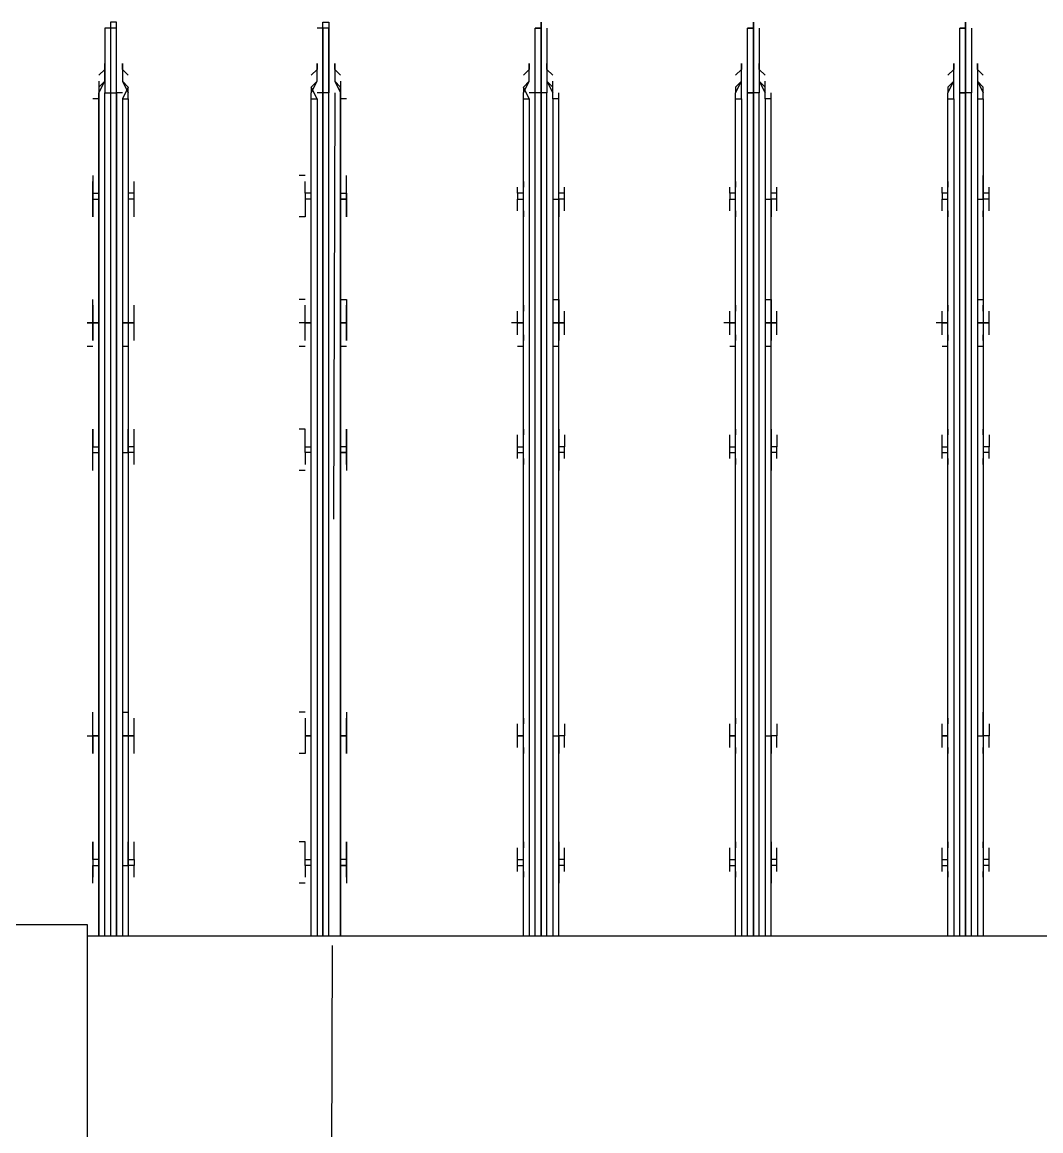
# Model space of a CAD drawing. Header units: metres. Extents: x 529718 to 530598, y 2673304 to 2673482.
# Drawn here: x 530182.2559 to 530182.4948, y 2673372.1036 to 2673372.3636 of the extents above; entities that cross this region are included whole.
import ezdxf

# ---------------------------------------------------------------- set-up
doc = ezdxf.new("R2010")
doc.units = ezdxf.units.M
doc.linetypes.add('PDF_IMPORT', pattern=[1, 0.8, -0.2])
doc.layers.add('IDT', color=7, linetype='Continuous')

# ---------------------------------------------------------------- blocks, each defined once
blk = doc.blocks.new('IDT')
at = {"layer": 'IDT', "color": 0, "linetype": 'PDF_IMPORT', "lineweight": 25, "ltscale": 0.12}
blk.add_line((17.15812, 14.31597), (17.15951, 14.80284), dxfattribs=at)
at = {"layer": 'IDT', "color": 0, "lineweight": 25}
for p, q in [((17.21622, 14.51099), (17.21622, 14.60781)), ((16.63529, 14.51376), (17.21622, 14.51376)), ((17.00598, 14.31735), (17.00598, 14.51376)), ((17.00736, 14.31735), (17.00736, 14.51376)), ((17.00874, 14.51376), (17.00874, 14.31597)), ((17.01013, 14.31597), (17.01013, 14.51376)), ((17.01013, 14.51376), (17.01013, 14.31597)), ((17.01151, 14.51376), (17.01151, 14.31597)), ((17.01289, 14.31735), (17.01289, 14.51376)), ((17.01428, 14.51376), (17.01428, 14.31735)), ((17.05577, 14.51376), (17.05577, 14.31735)), ((17.05715, 14.31735), (17.05715, 14.51376)), ((17.05854, 14.51376), (17.05854, 14.31597)), ((17.05992, 14.31597), (17.05992, 14.51376)), ((17.05992, 14.51376), (17.05992, 14.31597)), ((17.0613, 14.51376), (17.0613, 14.31597)), ((17.06269, 14.31735), (17.06269, 14.51376)), ((17.06407, 14.51376), (17.06407, 14.31735)), ((17.10556, 14.51376), (17.10556, 14.31735)), ((17.10695, 14.31735), (17.10695, 14.51376)), ((17.10833, 14.51376), (17.10833, 14.31597)), ((17.10971, 14.51376), (17.10971, 14.31597)), ((17.10971, 14.31597), (17.10971, 14.51376)), ((17.1111, 14.51376), (17.1111, 14.31597)), ((17.11248, 14.31735), (17.11248, 14.51376)), ((17.11386, 14.51376), (17.11386, 14.31735)), ((17.15674, 14.31735), (17.15674, 14.51376)), ((17.15674, 14.51376), (17.15674, 14.31735)), ((17.15951, 14.51376), (17.15951, 14.31597)), ((17.16089, 14.31597), (17.16089, 14.51376)), ((17.16089, 14.51376), (17.16089, 14.31597)), ((17.16227, 14.31735), (17.16227, 14.51376)), ((17.16366, 14.51376), (17.16366, 14.31735)), ((17.20653, 14.31735), (17.20653, 14.51376)), ((17.20792, 14.31735), (17.20792, 14.51376)), ((17.2093, 14.31597), (17.2093, 14.51376)), ((17.2093, 14.51376), (17.2093, 14.31597)), ((17.21068, 14.31597), (17.21068, 14.51376)), ((17.21207, 14.51376), (17.21207, 14.31597)), ((17.21345, 14.31735), (17.21345, 14.51376)), ((17.21345, 14.51376), (17.21345, 14.31735)), ((17.3158, 14.51099), (17.21622, 14.51099)), ((17.00598, 14.49716), (17.00598, 14.50131)), ((17.00598, 14.49993), (17.00598, 14.49855)), ((17.01428, 14.50131), (17.01428, 14.49716)), ((17.01428, 14.49855), (17.01428, 14.49993)), ((17.05577, 14.49716), (17.05577, 14.50131)), ((17.05577, 14.49993), (17.05577, 14.49855)), ((17.06407, 14.50131), (17.06407, 14.49716)), ((17.06407, 14.49855), (17.06407, 14.49993)), ((17.10556, 14.49716), (17.10556, 14.50131)), ((17.10556, 14.49993), (17.10556, 14.49855)), ((17.11386, 14.50131), (17.11386, 14.49716)), ((17.11386, 14.49855), (17.11386, 14.49993)), ((17.15536, 14.49716), (17.15536, 14.50131)), ((17.15536, 14.49993), (17.15536, 14.49855)), ((17.16366, 14.50131), (17.16366, 14.49716)), ((17.16504, 14.50131), (17.16642, 14.50131)), ((17.16504, 14.49855), (17.16504, 14.49993)), ((17.20515, 14.49993), (17.20515, 14.49855)), ((17.20653, 14.49716), (17.20653, 14.50131)), ((17.21483, 14.50131), (17.21483, 14.49716)), ((17.21483, 14.49855), (17.21483, 14.49993)), ((17.00459, 14.49855), (17.00459, 14.49716)), ((17.00459, 14.49716), (17.00598, 14.49716)), ((17.00459, 14.49716), (17.00459, 14.49578)), ((17.00598, 14.49578), (17.00598, 14.49716)), ((17.01428, 14.49716), (17.01428, 14.49163)), ((17.01566, 14.49716), (17.01428, 14.49716)), ((17.01566, 14.49855), (17.01566, 14.49716)), ((17.01566, 14.49716), (17.01566, 14.49578)), ((17.05439, 14.49855), (17.05439, 14.49716)), ((17.05439, 14.49716), (17.05577, 14.49716)), ((17.05439, 14.49716), (17.05439, 14.49578)), ((17.05577, 14.49578), (17.05577, 14.49716)), ((17.06407, 14.49716), (17.06407, 14.49163)), ((17.06545, 14.49716), (17.06407, 14.49716)), ((17.06545, 14.49855), (17.06545, 14.49716)), ((17.06545, 14.49716), (17.06545, 14.49578)), ((17.10418, 14.49855), (17.10418, 14.49716)), ((17.10418, 14.49716), (17.10556, 14.49716)), ((17.10418, 14.49716), (17.10418, 14.49578)), ((17.10556, 14.49578), (17.10556, 14.49716)), ((17.11386, 14.49716), (17.11386, 14.49163)), ((17.11525, 14.49716), (17.11386, 14.49716)), ((17.11525, 14.49855), (17.11525, 14.49716)), ((17.11525, 14.49716), (17.11525, 14.49578)), ((17.15536, 14.49855), (17.15536, 14.49716)), ((17.15536, 14.49578), (17.15536, 14.49716)), ((17.15536, 14.49716), (17.15674, 14.49716)), ((17.15674, 14.49716), (17.15536, 14.49716)), ((17.15536, 14.49716), (17.15536, 14.49578)), ((17.16366, 14.49716), (17.16366, 14.49163)), ((17.16366, 14.49716), (17.16504, 14.49716)), ((17.16504, 14.49716), (17.16504, 14.49855)), ((17.16504, 14.49716), (17.16504, 14.49578)), ((17.20515, 14.49855), (17.20515, 14.49716)), ((17.20515, 14.49578), (17.20515, 14.49716)), ((17.20515, 14.49716), (17.20653, 14.49716)), ((17.20792, 14.49716), (17.20653, 14.49716)), ((17.20653, 14.49716), (17.20653, 14.49578)), ((17.21483, 14.49716), (17.21345, 14.49716)), ((17.21483, 14.49716), (17.21483, 14.49855)), ((17.21483, 14.49301), (17.21483, 14.49716)), ((17.21483, 14.49578), (17.21483, 14.49716)), ((17.00459, 14.49578), (17.00598, 14.49578)), ((17.00459, 14.49578), (17.00459, 14.49301)), ((17.00598, 14.49163), (17.00598, 14.49578)), ((17.01566, 14.49578), (17.01428, 14.49578)), ((17.01566, 14.49578), (17.01566, 14.49301)), ((17.05439, 14.49578), (17.05577, 14.49578)), ((17.05439, 14.49578), (17.05439, 14.49301)), ((17.05577, 14.49163), (17.05577, 14.49578)), ((17.06545, 14.49578), (17.06407, 14.49578)), ((17.06545, 14.49578), (17.06545, 14.49301)), ((17.10418, 14.49578), (17.10556, 14.49578)), ((17.10418, 14.49578), (17.10418, 14.49301)), ((17.10556, 14.49163), (17.10556, 14.49578)), ((17.11525, 14.49578), (17.11386, 14.49578)), ((17.11525, 14.49578), (17.11525, 14.49301)), ((17.15536, 14.49578), (17.15536, 14.49163)), ((17.15536, 14.49301), (17.15536, 14.49578)), ((17.15536, 14.49578), (17.15674, 14.49578)), ((17.16504, 14.49578), (17.16366, 14.49578)), ((17.16504, 14.49578), (17.16504, 14.49301)), ((17.20653, 14.49578), (17.20515, 14.49578)), ((17.20515, 14.49578), (17.20515, 14.49301)), ((17.20653, 14.49578), (17.20653, 14.49163)), ((17.21345, 14.49578), (17.21483, 14.49578)), ((17.21483, 14.49578), (17.21483, 14.49163)), ((17.00598, 14.49301), (17.00598, 14.49163)), ((17.01428, 14.49163), (17.01428, 14.49301)), ((17.05577, 14.49301), (17.05577, 14.49163)), ((17.06407, 14.49163), (17.06407, 14.49301)), ((17.10556, 14.49301), (17.10556, 14.49163)), ((17.11386, 14.49163), (17.11386, 14.49301)), ((17.15536, 14.49163), (17.15536, 14.49301)), ((17.16504, 14.49301), (17.16504, 14.49163)), ((17.16504, 14.49163), (17.16642, 14.49163)), ((17.20515, 14.49301), (17.20515, 14.49163)), ((17.21483, 14.49163), (17.21483, 14.49301)), ((17.00598, 14.46673), (17.00598, 14.47088)), ((17.00598, 14.47088), (17.00598, 14.4695)), ((17.01428, 14.4695), (17.01428, 14.47088)), ((17.01428, 14.47088), (17.01428, 14.46673)), ((17.05577, 14.46673), (17.05577, 14.47088)), ((17.05577, 14.47088), (17.05577, 14.4695)), ((17.06407, 14.4695), (17.06407, 14.47088)), ((17.06407, 14.47088), (17.06407, 14.46673)), ((17.10556, 14.46673), (17.10556, 14.47088)), ((17.10556, 14.47088), (17.10556, 14.4695)), ((17.11386, 14.4695), (17.11386, 14.47088)), ((17.11386, 14.47088), (17.11386, 14.46673)), ((17.15536, 14.4695), (17.15536, 14.47088)), ((17.15536, 14.47088), (17.15536, 14.46673)), ((17.16366, 14.47088), (17.16366, 14.46673)), ((17.16504, 14.4695), (17.16504, 14.47088)), ((17.16504, 14.47088), (17.16642, 14.47088)), ((17.20515, 14.47088), (17.20515, 14.4695)), ((17.20653, 14.46673), (17.20653, 14.47088)), ((17.21483, 14.4695), (17.21483, 14.47088)), ((17.21483, 14.47088), (17.21483, 14.46673)), ((17.00459, 14.4695), (17.00459, 14.46673)), ((17.01566, 14.4695), (17.01566, 14.46673)), ((17.05439, 14.4695), (17.05439, 14.46673)), ((17.06545, 14.4695), (17.06545, 14.46673)), ((17.10418, 14.4695), (17.10418, 14.46673)), ((17.11525, 14.4695), (17.11525, 14.46673)), ((17.15536, 14.46673), (17.15536, 14.4695)), ((17.16504, 14.46673), (17.16504, 14.4695)), ((17.20515, 14.4695), (17.20515, 14.46673)), ((17.21483, 14.46673), (17.21483, 14.4695)), ((17.00459, 14.46673), (17.00598, 14.46673)), ((17.00459, 14.46397), (17.00459, 14.46673)), ((17.00459, 14.46673), (17.00598, 14.46673)), ((17.00736, 14.46673), (17.00598, 14.46673)), ((17.00598, 14.46673), (17.00598, 14.4612)), ((17.01428, 14.46673), (17.01428, 14.4612)), ((17.01566, 14.46673), (17.01428, 14.46673)), ((17.01428, 14.46673), (17.01566, 14.46673)), ((17.01566, 14.46673), (17.01566, 14.46397)), ((17.05439, 14.46673), (17.05577, 14.46673)), ((17.05439, 14.46397), (17.05439, 14.46673)), ((17.05439, 14.46673), (17.05577, 14.46673)), ((17.05715, 14.46673), (17.05577, 14.46673)), ((17.05577, 14.46673), (17.05577, 14.4612)), ((17.06407, 14.46673), (17.06407, 14.4612)), ((17.06545, 14.46673), (17.06407, 14.46673)), ((17.06407, 14.46673), (17.06545, 14.46673)), ((17.06545, 14.46673), (17.06545, 14.46397)), ((17.10418, 14.46673), (17.10556, 14.46673)), ((17.10418, 14.46397), (17.10418, 14.46673)), ((17.10418, 14.46673), (17.10556, 14.46673)), ((17.10695, 14.46673), (17.10556, 14.46673)), ((17.10556, 14.46673), (17.10556, 14.4612)), ((17.11386, 14.46673), (17.11386, 14.4612)), ((17.11525, 14.46673), (17.11386, 14.46673)), ((17.11386, 14.46673), (17.11525, 14.46673)), ((17.11525, 14.46673), (17.11525, 14.46397)), ((17.15536, 14.4612), (17.15536, 14.46673)), ((17.15536, 14.46673), (17.15674, 14.46673)), ((17.15674, 14.46673), (17.15536, 14.46673)), ((17.15536, 14.46673), (17.15674, 14.46673)), ((17.15674, 14.46673), (17.15536, 14.46673)), ((17.15536, 14.46673), (17.15536, 14.46397)), ((17.16504, 14.46673), (17.16366, 14.46673)), ((17.16366, 14.46673), (17.16504, 14.46673)), ((17.16366, 14.46673), (17.16366, 14.4612)), ((17.16504, 14.46397), (17.16504, 14.46673)), ((17.20515, 14.46673), (17.20515, 14.46397)), ((17.20653, 14.46673), (17.20515, 14.46673)), ((17.20515, 14.46673), (17.20653, 14.46673)), ((17.20653, 14.4612), (17.20653, 14.46673)), ((17.20792, 14.46673), (17.20653, 14.46673)), ((17.20653, 14.46673), (17.20792, 14.46673)), ((17.21483, 14.46673), (17.21345, 14.46673)), ((17.21345, 14.46673), (17.21483, 14.46673)), ((17.21622, 14.46673), (17.21483, 14.46673)), ((17.21483, 14.46673), (17.21483, 14.4612)), ((17.21483, 14.46673), (17.21483, 14.46397)), ((17.00598, 14.46397), (17.00598, 14.46258)), ((17.01428, 14.46258), (17.01428, 14.46397)), ((17.05577, 14.46397), (17.05577, 14.46258)), ((17.06407, 14.46258), (17.06407, 14.46397)), ((17.10556, 14.46397), (17.10556, 14.46258)), ((17.11386, 14.46258), (17.11386, 14.46397)), ((17.15536, 14.46397), (17.15536, 14.46258)), ((17.16504, 14.46258), (17.16504, 14.46397)), ((17.20515, 14.46397), (17.20515, 14.46258)), ((17.21483, 14.46397), (17.21483, 14.46258)), ((17.16504, 14.4612), (17.16642, 14.4612)), ((17.20792, 14.4612), (17.20653, 14.4612)), ((17.00598, 14.40034), (17.00598, 14.40449)), ((17.01428, 14.40449), (17.01428, 14.40034)), ((17.05577, 14.40034), (17.05577, 14.40449)), ((17.06407, 14.40449), (17.06407, 14.40034)), ((17.10556, 14.40034), (17.10556, 14.40449)), ((17.11386, 14.40449), (17.11386, 14.40034)), ((17.15536, 14.40034), (17.15536, 14.40449)), ((17.16366, 14.40449), (17.16366, 14.40034)), ((17.16504, 14.40449), (17.16642, 14.40449)), ((17.20653, 14.40034), (17.20653, 14.40449)), ((17.21483, 14.40449), (17.21483, 14.40034)), ((17.00459, 14.40172), (17.00459, 14.40034)), ((17.00598, 14.40311), (17.00598, 14.40172)), ((17.01428, 14.40172), (17.01428, 14.40311)), ((17.01566, 14.40172), (17.01566, 14.40034)), ((17.05439, 14.40172), (17.05439, 14.40034)), ((17.05577, 14.40311), (17.05577, 14.40172)), ((17.06407, 14.40172), (17.06407, 14.40311)), ((17.06545, 14.40172), (17.06545, 14.40034)), ((17.10418, 14.40172), (17.10418, 14.40034)), ((17.10556, 14.40311), (17.10556, 14.40172)), ((17.11386, 14.40172), (17.11386, 14.40311)), ((17.11525, 14.40172), (17.11525, 14.40034)), ((17.15536, 14.40311), (17.15536, 14.40172)), ((17.15536, 14.40172), (17.15536, 14.40034)), ((17.16504, 14.40172), (17.16504, 14.40311)), ((17.16504, 14.40034), (17.16504, 14.40172)), ((17.20515, 14.40311), (17.20515, 14.40172)), ((17.20515, 14.40172), (17.20515, 14.40034)), ((17.21483, 14.40311), (17.21483, 14.40172)), ((17.21483, 14.40172), (17.21483, 14.39896)), ((17.00459, 14.40034), (17.00598, 14.40034)), ((17.00459, 14.40034), (17.00459, 14.39896)), ((17.00459, 14.39619), (17.00459, 14.39896)), ((17.00459, 14.39896), (17.00598, 14.39896)), ((17.00598, 14.39896), (17.00598, 14.40034)), ((17.00598, 14.39481), (17.00598, 14.39896)), ((17.01428, 14.40034), (17.01428, 14.39896)), ((17.01566, 14.40034), (17.01428, 14.40034)), ((17.01428, 14.39896), (17.01428, 14.39481)), ((17.01566, 14.39896), (17.01428, 14.39896)), ((17.01566, 14.40034), (17.01566, 14.39896)), ((17.01566, 14.39896), (17.01566, 14.39619)), ((17.05439, 14.40034), (17.05577, 14.40034)), ((17.05439, 14.40034), (17.05439, 14.39896)), ((17.05439, 14.39619), (17.05439, 14.39896)), ((17.05439, 14.39896), (17.05577, 14.39896)), ((17.05577, 14.39896), (17.05577, 14.40034)), ((17.05577, 14.39481), (17.05577, 14.39896)), ((17.06407, 14.40034), (17.06407, 14.39896)), ((17.06545, 14.40034), (17.06407, 14.40034)), ((17.06407, 14.39896), (17.06407, 14.39481)), ((17.06545, 14.39896), (17.06407, 14.39896)), ((17.06545, 14.40034), (17.06545, 14.39896)), ((17.06545, 14.39896), (17.06545, 14.39619)), ((17.10418, 14.40034), (17.10556, 14.40034)), ((17.10418, 14.40034), (17.10418, 14.39896)), ((17.10418, 14.39619), (17.10418, 14.39896)), ((17.10418, 14.39896), (17.10556, 14.39896)), ((17.10556, 14.39896), (17.10556, 14.40034)), ((17.10556, 14.39481), (17.10556, 14.39896)), ((17.11386, 14.40034), (17.11386, 14.39896)), ((17.11525, 14.40034), (17.11386, 14.40034)), ((17.11386, 14.39896), (17.11386, 14.39481)), ((17.11525, 14.39896), (17.11386, 14.39896)), ((17.11525, 14.40034), (17.11525, 14.39896)), ((17.11525, 14.39896), (17.11525, 14.39619)), ((17.15536, 14.39896), (17.15536, 14.40034)), ((17.15536, 14.40034), (17.15674, 14.40034)), ((17.15674, 14.40034), (17.15536, 14.40034)), ((17.15536, 14.40034), (17.15536, 14.39896)), ((17.15536, 14.39896), (17.15674, 14.39896)), ((17.15536, 14.39896), (17.15536, 14.39481)), ((17.15536, 14.39619), (17.15536, 14.39896)), ((17.16366, 14.40034), (17.16366, 14.39896)), ((17.16366, 14.40034), (17.16504, 14.40034)), ((17.16366, 14.39896), (17.16366, 14.39481)), ((17.16504, 14.39896), (17.16366, 14.39896)), ((17.16504, 14.40034), (17.16504, 14.39896)), ((17.16504, 14.39896), (17.16504, 14.39619)), ((17.20515, 14.40034), (17.20653, 14.40034)), ((17.20515, 14.40034), (17.20515, 14.39896)), ((17.20515, 14.39896), (17.20653, 14.39896)), ((17.20515, 14.39896), (17.20515, 14.39619)), ((17.20792, 14.40034), (17.20653, 14.40034)), ((17.20653, 14.40034), (17.20653, 14.39481)), ((17.21483, 14.40034), (17.21345, 14.40034)), ((17.21483, 14.39896), (17.21345, 14.39896)), ((17.21483, 14.40034), (17.21483, 14.39896)), ((17.21483, 14.39896), (17.21483, 14.39481)), ((17.21483, 14.39619), (17.21483, 14.39896)), ((17.00598, 14.39619), (17.00598, 14.39481)), ((17.01428, 14.39481), (17.01428, 14.39619)), ((17.05577, 14.39619), (17.05577, 14.39481)), ((17.06407, 14.39481), (17.06407, 14.39619)), ((17.10556, 14.39619), (17.10556, 14.39481)), ((17.11386, 14.39481), (17.11386, 14.39619)), ((17.15536, 14.39481), (17.15536, 14.39619)), ((17.16504, 14.39619), (17.16504, 14.39481)), ((17.20515, 14.39619), (17.20515, 14.39481)), ((17.21483, 14.39481), (17.21483, 14.39619)), ((17.16504, 14.39481), (17.16642, 14.39481)), ((17.00598, 14.37544), (17.00736, 14.37544)), ((17.01428, 14.37544), (17.01566, 14.37544)), ((17.05577, 14.37544), (17.05715, 14.37544)), ((17.06407, 14.37544), (17.06545, 14.37544)), ((17.10556, 14.37544), (17.10695, 14.37544)), ((17.11386, 14.37544), (17.11525, 14.37544)), ((17.15536, 14.37544), (17.15674, 14.37544)), ((17.16504, 14.37544), (17.16642, 14.37544)), ((17.20653, 14.37544), (17.20792, 14.37544)), ((17.21483, 14.37544), (17.21622, 14.37544)), ((17.00459, 14.37268), (17.00459, 14.36991)), ((17.00598, 14.36991), (17.00598, 14.37406)), ((17.00598, 14.37406), (17.00598, 14.37268)), ((17.01428, 14.37268), (17.01428, 14.37406)), ((17.01428, 14.37406), (17.01428, 14.36991)), ((17.01566, 14.37268), (17.01566, 14.36991)), ((17.05439, 14.37268), (17.05439, 14.36991)), ((17.05577, 14.36991), (17.05577, 14.37406)), ((17.05577, 14.37406), (17.05577, 14.37268)), ((17.06407, 14.37268), (17.06407, 14.37406)), ((17.06407, 14.37406), (17.06407, 14.36991)), ((17.06545, 14.37268), (17.06545, 14.36991)), ((17.10418, 14.37268), (17.10418, 14.36991)), ((17.10556, 14.36991), (17.10556, 14.37406)), ((17.10556, 14.37406), (17.10556, 14.37268)), ((17.11386, 14.37268), (17.11386, 14.37406)), ((17.11386, 14.37406), (17.11386, 14.36991)), ((17.11525, 14.37268), (17.11525, 14.36991)), ((17.15536, 14.36991), (17.15536, 14.37406)), ((17.15536, 14.37406), (17.15536, 14.37268)), ((17.15536, 14.37268), (17.15536, 14.36991)), ((17.16366, 14.37406), (17.16366, 14.36991)), ((17.16504, 14.37406), (17.16504, 14.37268)), ((17.16504, 14.37268), (17.16504, 14.36991)), ((17.20515, 14.37406), (17.20515, 14.37268)), ((17.20515, 14.37268), (17.20515, 14.36991)), ((17.20653, 14.36991), (17.20653, 14.37406)), ((17.21483, 14.37268), (17.21483, 14.37406)), ((17.21483, 14.37406), (17.21483, 14.36991)), ((17.21483, 14.36991), (17.21483, 14.37268)), ((17.00459, 14.36991), (17.00598, 14.36991)), ((17.00598, 14.36991), (17.00459, 14.36991)), ((17.00459, 14.36991), (17.00459, 14.36715)), ((17.00598, 14.36438), (17.00598, 14.36991)), ((17.00736, 14.36991), (17.00598, 14.36991)), ((17.00598, 14.36991), (17.00736, 14.36991)), ((17.01428, 14.36991), (17.01428, 14.36438)), ((17.01566, 14.36991), (17.01428, 14.36991)), ((17.01428, 14.36991), (17.01566, 14.36991)), ((17.01428, 14.36991), (17.01566, 14.36991)), ((17.01566, 14.36991), (17.01566, 14.36715)), ((17.01566, 14.36991), (17.01704, 14.36991)), ((17.05439, 14.36991), (17.05577, 14.36991)), ((17.05577, 14.36991), (17.05439, 14.36991)), ((17.05439, 14.36991), (17.05439, 14.36715)), ((17.05577, 14.36438), (17.05577, 14.36991)), ((17.05715, 14.36991), (17.05577, 14.36991)), ((17.05577, 14.36991), (17.05715, 14.36991)), ((17.06407, 14.36991), (17.06407, 14.36438)), ((17.06545, 14.36991), (17.06407, 14.36991)), ((17.06407, 14.36991), (17.06545, 14.36991)), ((17.06407, 14.36991), (17.06545, 14.36991)), ((17.06545, 14.36991), (17.06545, 14.36715)), ((17.06545, 14.36991), (17.06684, 14.36991)), ((17.10418, 14.36991), (17.10556, 14.36991)), ((17.10556, 14.36991), (17.10418, 14.36991)), ((17.10418, 14.36991), (17.10418, 14.36715)), ((17.10556, 14.36438), (17.10556, 14.36991)), ((17.10695, 14.36991), (17.10556, 14.36991)), ((17.10556, 14.36991), (17.10695, 14.36991)), ((17.11386, 14.36991), (17.11386, 14.36438)), ((17.11525, 14.36991), (17.11386, 14.36991)), ((17.11386, 14.36991), (17.11525, 14.36991)), ((17.11386, 14.36991), (17.11525, 14.36991)), ((17.11525, 14.36991), (17.11525, 14.36715)), ((17.11525, 14.36991), (17.11663, 14.36991)), ((17.15536, 14.36438), (17.15536, 14.36991)), ((17.15536, 14.36991), (17.15674, 14.36991)), ((17.15674, 14.36991), (17.15536, 14.36991)), ((17.15536, 14.36991), (17.15674, 14.36991)), ((17.15674, 14.36991), (17.15536, 14.36991)), ((17.15536, 14.36991), (17.15674, 14.36991)), ((17.15536, 14.36991), (17.15536, 14.36715)), ((17.16366, 14.36991), (17.16366, 14.36438)), ((17.16504, 14.36991), (17.16366, 14.36991)), ((17.16366, 14.36991), (17.16504, 14.36991)), ((17.16366, 14.36991), (17.16504, 14.36991)), ((17.16504, 14.36991), (17.16504, 14.36715)), ((17.16504, 14.36991), (17.16642, 14.36991)), ((17.20515, 14.36991), (17.20653, 14.36991)), ((17.20653, 14.36991), (17.20515, 14.36991)), ((17.20653, 14.36991), (17.20515, 14.36991)), ((17.20515, 14.36991), (17.20515, 14.36715)), ((17.20653, 14.36438), (17.20653, 14.36991)), ((17.20653, 14.36991), (17.20792, 14.36991)), ((17.20792, 14.36991), (17.20653, 14.36991)), ((17.21483, 14.36991), (17.21345, 14.36991)), ((17.21345, 14.36991), (17.21483, 14.36991)), ((17.21483, 14.36715), (17.21483, 14.36991)), ((17.21483, 14.36991), (17.21483, 14.36438)), ((17.21622, 14.36991), (17.21483, 14.36991)), ((17.21483, 14.36991), (17.21622, 14.36991)), ((17.00598, 14.36715), (17.00598, 14.36576)), ((17.01428, 14.36576), (17.01428, 14.36715)), ((17.05577, 14.36715), (17.05577, 14.36576)), ((17.06407, 14.36576), (17.06407, 14.36715)), ((17.10556, 14.36715), (17.10556, 14.36576)), ((17.11386, 14.36576), (17.11386, 14.36715)), ((17.15536, 14.36715), (17.15536, 14.36576)), ((17.16504, 14.36715), (17.16504, 14.36576)), ((17.20515, 14.36715), (17.20515, 14.36576)), ((17.21483, 14.36576), (17.21483, 14.36715)), ((17.00736, 14.36438), (17.00598, 14.36438)), ((17.05715, 14.36438), (17.05577, 14.36438)), ((17.10695, 14.36438), (17.10556, 14.36438)), ((17.15674, 14.36438), (17.15536, 14.36438)), ((17.16504, 14.36438), (17.16642, 14.36438)), ((17.00459, 14.34363), (17.00459, 14.34087)), ((17.00598, 14.34087), (17.00598, 14.34502)), ((17.00598, 14.34502), (17.00598, 14.34363)), ((17.01428, 14.34363), (17.01428, 14.34502)), ((17.01428, 14.34502), (17.01428, 14.34087)), ((17.01566, 14.34363), (17.01566, 14.34087)), ((17.05439, 14.34363), (17.05439, 14.34087)), ((17.05577, 14.34087), (17.05577, 14.34502)), ((17.05577, 14.34502), (17.05577, 14.34363)), ((17.06407, 14.34363), (17.06407, 14.34502)), ((17.06407, 14.34502), (17.06407, 14.34087)), ((17.06545, 14.34363), (17.06545, 14.34087)), ((17.10418, 14.34363), (17.10418, 14.34087)), ((17.10556, 14.34087), (17.10556, 14.34502)), ((17.10556, 14.34502), (17.10556, 14.34363)), ((17.11386, 14.34363), (17.11386, 14.34502)), ((17.11386, 14.34502), (17.11386, 14.34087)), ((17.11525, 14.34363), (17.11525, 14.34087)), ((17.15536, 14.34363), (17.15536, 14.34502)), ((17.15536, 14.34502), (17.15536, 14.34087)), ((17.15536, 14.34087), (17.15536, 14.34363)), ((17.16366, 14.34502), (17.16366, 14.34087)), ((17.16504, 14.34363), (17.16504, 14.34502)), ((17.16504, 14.34502), (17.16642, 14.34502)), ((17.16504, 14.34087), (17.16504, 14.34363)), ((17.20515, 14.34502), (17.20515, 14.34363)), ((17.20515, 14.34363), (17.20515, 14.34087)), ((17.20653, 14.34087), (17.20653, 14.34502)), ((17.21483, 14.34363), (17.21483, 14.34502)), ((17.21483, 14.34502), (17.21483, 14.34087)), ((17.21483, 14.33948), (17.21483, 14.34363)), ((17.00459, 14.34087), (17.00598, 14.34087)), ((17.00459, 14.34087), (17.00459, 14.33948)), ((17.00736, 14.34087), (17.00598, 14.34087)), ((17.00598, 14.34087), (17.00598, 14.33948)), ((17.01428, 14.34087), (17.01428, 14.33533)), ((17.01566, 14.34087), (17.01428, 14.34087)), ((17.01566, 14.33948), (17.01566, 14.34087)), ((17.05439, 14.34087), (17.05577, 14.34087)), ((17.05439, 14.34087), (17.05439, 14.33948)), ((17.05715, 14.34087), (17.05577, 14.34087)), ((17.05577, 14.34087), (17.05577, 14.33948)), ((17.06407, 14.34087), (17.06407, 14.33533)), ((17.06545, 14.34087), (17.06407, 14.34087)), ((17.06545, 14.33948), (17.06545, 14.34087)), ((17.10418, 14.34087), (17.10556, 14.34087)), ((17.10418, 14.34087), (17.10418, 14.33948)), ((17.10695, 14.34087), (17.10556, 14.34087)), ((17.10556, 14.34087), (17.10556, 14.33948)), ((17.11386, 14.34087), (17.11386, 14.33533)), ((17.11525, 14.34087), (17.11386, 14.34087)), ((17.11525, 14.33948), (17.11525, 14.34087)), ((17.15536, 14.33948), (17.15536, 14.34087)), ((17.15536, 14.34087), (17.15674, 14.34087)), ((17.15674, 14.34087), (17.15536, 14.34087)), ((17.15536, 14.34087), (17.15536, 14.33948)), ((17.16366, 14.34087), (17.16504, 14.34087)), ((17.16366, 14.34087), (17.16366, 14.33533)), ((17.16504, 14.33948), (17.16504, 14.34087)), ((17.20515, 14.34087), (17.20653, 14.34087)), ((17.20515, 14.34087), (17.20515, 14.33948)), ((17.20653, 14.33948), (17.20653, 14.34087)), ((17.21483, 14.34087), (17.21345, 14.34087)), ((17.21483, 14.34087), (17.21483, 14.33948)), ((17.00459, 14.33948), (17.00598, 14.33948)), ((17.00459, 14.33948), (17.00459, 14.3381)), ((17.00598, 14.33948), (17.00598, 14.33533)), ((17.01428, 14.33948), (17.01566, 14.33948)), ((17.01566, 14.33948), (17.01566, 14.3381)), ((17.05439, 14.33948), (17.05577, 14.33948)), ((17.05439, 14.33948), (17.05439, 14.3381)), ((17.05577, 14.33948), (17.05577, 14.33533)), ((17.06407, 14.33948), (17.06545, 14.33948)), ((17.06545, 14.33948), (17.06545, 14.3381)), ((17.10418, 14.33948), (17.10556, 14.33948)), ((17.10418, 14.33948), (17.10418, 14.3381)), ((17.10556, 14.33948), (17.10556, 14.33533)), ((17.11386, 14.33948), (17.11525, 14.33948)), ((17.11525, 14.33948), (17.11525, 14.3381)), ((17.15674, 14.33948), (17.15536, 14.33948)), ((17.15536, 14.33948), (17.15536, 14.33533)), ((17.15536, 14.33948), (17.15536, 14.3381)), ((17.16366, 14.33948), (17.16504, 14.33948)), ((17.16504, 14.33948), (17.16504, 14.3381)), ((17.20515, 14.33948), (17.20653, 14.33948)), ((17.20515, 14.33948), (17.20515, 14.3381)), ((17.20653, 14.33533), (17.20653, 14.33948)), ((17.21483, 14.33948), (17.21345, 14.33948)), ((17.21483, 14.33533), (17.21483, 14.33948)), ((17.21483, 14.33948), (17.21483, 14.3381)), ((17.00598, 14.3381), (17.00598, 14.33672)), ((17.01428, 14.33672), (17.01428, 14.3381)), ((17.05577, 14.3381), (17.05577, 14.33672)), ((17.06407, 14.33672), (17.06407, 14.3381)), ((17.10556, 14.3381), (17.10556, 14.33672)), ((17.11386, 14.33672), (17.11386, 14.3381)), ((17.15536, 14.3381), (17.15536, 14.33672)), ((17.16504, 14.3381), (17.16504, 14.33672)), ((17.20515, 14.3381), (17.20515, 14.33672)), ((17.21483, 14.3381), (17.21483, 14.33672)), ((17.16504, 14.33533), (17.16642, 14.33533)), ((17.00736, 14.31735), (17.00598, 14.31735)), ((17.00598, 14.31735), (17.00598, 14.31597)), ((17.00736, 14.3132), (17.00598, 14.31597)), ((17.00598, 14.31597), (17.00598, 14.31459)), ((17.00736, 14.3132), (17.00736, 14.31735)), ((17.00874, 14.31597), (17.01013, 14.31597)), ((17.00874, 14.30075), (17.00874, 14.31597)), ((17.01013, 14.31597), (17.01151, 14.31597)), ((17.01151, 14.31597), (17.01013, 14.31597)), ((17.01013, 14.31597), (17.01013, 14.29937)), ((17.01013, 14.29937), (17.01013, 14.31597)), ((17.01151, 14.31597), (17.01151, 14.30075)), ((17.01428, 14.31735), (17.01289, 14.31735)), ((17.01289, 14.31735), (17.01289, 14.3132)), ((17.01428, 14.31597), (17.01289, 14.3132)), ((17.01428, 14.31735), (17.01428, 14.31597)), ((17.01428, 14.31459), (17.01428, 14.31597)), ((17.05577, 14.31735), (17.05715, 14.31735)), ((17.05577, 14.31735), (17.05577, 14.31597)), ((17.05715, 14.31735), (17.05715, 14.3132)), ((17.05854, 14.3132), (17.05715, 14.31597)), ((17.05715, 14.31597), (17.05715, 14.31459)), ((17.05854, 14.31597), (17.05992, 14.31597)), ((17.05854, 14.30075), (17.05854, 14.31597)), ((17.05992, 14.31597), (17.0613, 14.31597)), ((17.0613, 14.31597), (17.05992, 14.31597)), ((17.05992, 14.31597), (17.05992, 14.29937)), ((17.05992, 14.29937), (17.05992, 14.31597)), ((17.0613, 14.31597), (17.0613, 14.30075)), ((17.06407, 14.31735), (17.06269, 14.31735)), ((17.06269, 14.31735), (17.06269, 14.3132)), ((17.06407, 14.31597), (17.06269, 14.3132)), ((17.06407, 14.31735), (17.06407, 14.31597)), ((17.06407, 14.31459), (17.06407, 14.31597)), ((17.10556, 14.31735), (17.10695, 14.31735)), ((17.10556, 14.31735), (17.10556, 14.31597)), ((17.10695, 14.31735), (17.10695, 14.3132)), ((17.10833, 14.3132), (17.10695, 14.31597)), ((17.10695, 14.31597), (17.10695, 14.31459)), ((17.10833, 14.31597), (17.10971, 14.31597)), ((17.10833, 14.30075), (17.10833, 14.31597)), ((17.10971, 14.31597), (17.1111, 14.31597)), ((17.10971, 14.31597), (17.10971, 14.29937)), ((17.10971, 14.29937), (17.10971, 14.31597)), ((17.1111, 14.31597), (17.1111, 14.30075)), ((17.1111, 14.31597), (17.11248, 14.31597)), ((17.11386, 14.31735), (17.11248, 14.31735)), ((17.11248, 14.31735), (17.11386, 14.31459)), ((17.11386, 14.31597), (17.11248, 14.3132)), ((17.11386, 14.31735), (17.11386, 14.31597)), ((17.11386, 14.31459), (17.11386, 14.31597)), ((17.15536, 14.31735), (17.15674, 14.31735)), ((17.15674, 14.3132), (17.15674, 14.31735)), ((17.15674, 14.31735), (17.15674, 14.31597)), ((17.15812, 14.3132), (17.15674, 14.31597)), ((17.15674, 14.31597), (17.15674, 14.31459)), ((17.15951, 14.31597), (17.15951, 14.30075)), ((17.15951, 14.31597), (17.16089, 14.31597)), ((17.15951, 14.29937), (17.15951, 14.31597)), ((17.16089, 14.30075), (17.16089, 14.31597)), ((17.16089, 14.31597), (17.16227, 14.31597)), ((17.16089, 14.31597), (17.16089, 14.29937)), ((17.16366, 14.31735), (17.16227, 14.31735)), ((17.16227, 14.31735), (17.16366, 14.31459)), ((17.16366, 14.31597), (17.16227, 14.3132)), ((17.16366, 14.31735), (17.16366, 14.31597)), ((17.16366, 14.31459), (17.16366, 14.31597)), ((17.20653, 14.31459), (17.20792, 14.31735)), ((17.20792, 14.31735), (17.20653, 14.31735)), ((17.20653, 14.31735), (17.20653, 14.31597)), ((17.20792, 14.3132), (17.20653, 14.31597)), ((17.20653, 14.31597), (17.20653, 14.31459)), ((17.20792, 14.31597), (17.2093, 14.31597)), ((17.2093, 14.31597), (17.2093, 14.29937)), ((17.21068, 14.31597), (17.2093, 14.31597)), ((17.2093, 14.31597), (17.2093, 14.30075)), ((17.21068, 14.29937), (17.21068, 14.31597)), ((17.21207, 14.31597), (17.21068, 14.31597)), ((17.21207, 14.30075), (17.21207, 14.31597)), ((17.21345, 14.31597), (17.21207, 14.3132)), ((17.21345, 14.31735), (17.21483, 14.31735)), ((17.21345, 14.3132), (17.21345, 14.31735)), ((17.21345, 14.31735), (17.21345, 14.31597)), ((17.21345, 14.31459), (17.21345, 14.31597)), ((17.00598, 14.31459), (17.00736, 14.3132)), ((17.00736, 14.30905), (17.00736, 14.3132)), ((17.01289, 14.3132), (17.01428, 14.31459)), ((17.01289, 14.3132), (17.01289, 14.30905)), ((17.05715, 14.31459), (17.05854, 14.3132)), ((17.05854, 14.30905), (17.05854, 14.3132)), ((17.06269, 14.3132), (17.06407, 14.31459)), ((17.06269, 14.3132), (17.06269, 14.30905)), ((17.10695, 14.31459), (17.10833, 14.3132)), ((17.10833, 14.30905), (17.10833, 14.3132)), ((17.11386, 14.31459), (17.11248, 14.3132)), ((17.11248, 14.3132), (17.11386, 14.31459)), ((17.11248, 14.3132), (17.11248, 14.30905)), ((17.15674, 14.31459), (17.15812, 14.3132)), ((17.15812, 14.30905), (17.15812, 14.3132)), ((17.16366, 14.31459), (17.16227, 14.3132)), ((17.16227, 14.3132), (17.16366, 14.31459)), ((17.16227, 14.3132), (17.16227, 14.30905)), ((17.20653, 14.31459), (17.20792, 14.3132)), ((17.20792, 14.3132), (17.20653, 14.31459)), ((17.20792, 14.30905), (17.20792, 14.3132)), ((17.21207, 14.3132), (17.21345, 14.31459)), ((17.21207, 14.3132), (17.21207, 14.30905)), ((17.00598, 14.31182), (17.00736, 14.31044)), ((17.00736, 14.31044), (17.00736, 14.30905)), ((17.01289, 14.31044), (17.01428, 14.31182)), ((17.01289, 14.30905), (17.01289, 14.31044)), ((17.05715, 14.31182), (17.05854, 14.31044)), ((17.05854, 14.31044), (17.05854, 14.30905)), ((17.06269, 14.31044), (17.06407, 14.31182)), ((17.06269, 14.30905), (17.06269, 14.31044)), ((17.10695, 14.31182), (17.10833, 14.31044)), ((17.10833, 14.31044), (17.10833, 14.30905)), ((17.11248, 14.31044), (17.11386, 14.31182)), ((17.11248, 14.30905), (17.11248, 14.31044)), ((17.15674, 14.31182), (17.15812, 14.31044)), ((17.15812, 14.31044), (17.15812, 14.30905)), ((17.16227, 14.31044), (17.16366, 14.31182)), ((17.16227, 14.30905), (17.16227, 14.31044)), ((17.20653, 14.31182), (17.20792, 14.31044)), ((17.20792, 14.31044), (17.20792, 14.30905)), ((17.21207, 14.31044), (17.21345, 14.31182)), ((17.21207, 14.30905), (17.21207, 14.31044)), ((17.01151, 14.30075), (17.01013, 14.30075)), ((17.01013, 14.30075), (17.01151, 14.30075)), ((17.0613, 14.30075), (17.05992, 14.30075)), ((17.05992, 14.30075), (17.0613, 14.30075)), ((17.1111, 14.30075), (17.10971, 14.30075)), ((17.10971, 14.30075), (17.1111, 14.30075)), ((17.15951, 14.30075), (17.16089, 14.30075)), ((17.16089, 14.29937), (17.15951, 14.29937)), ((17.16089, 14.30075), (17.16227, 14.30075)), ((17.2093, 14.30075), (17.21068, 14.30075)), ((17.2093, 14.29937), (17.21068, 14.29937)), ((17.21068, 14.30075), (17.21207, 14.30075))]:
    blk.add_line(p, q, dxfattribs=at)

msp = doc.modelspace()

# ---------------------------------------------------------------- block references
at = {"layer": 'IDT', "color": 8, "rotation": 180}
msp.add_blockref('IDT', (530199.48728, 2673386.66297), dxfattribs=at)

doc.saveas('drawing.dxf')
